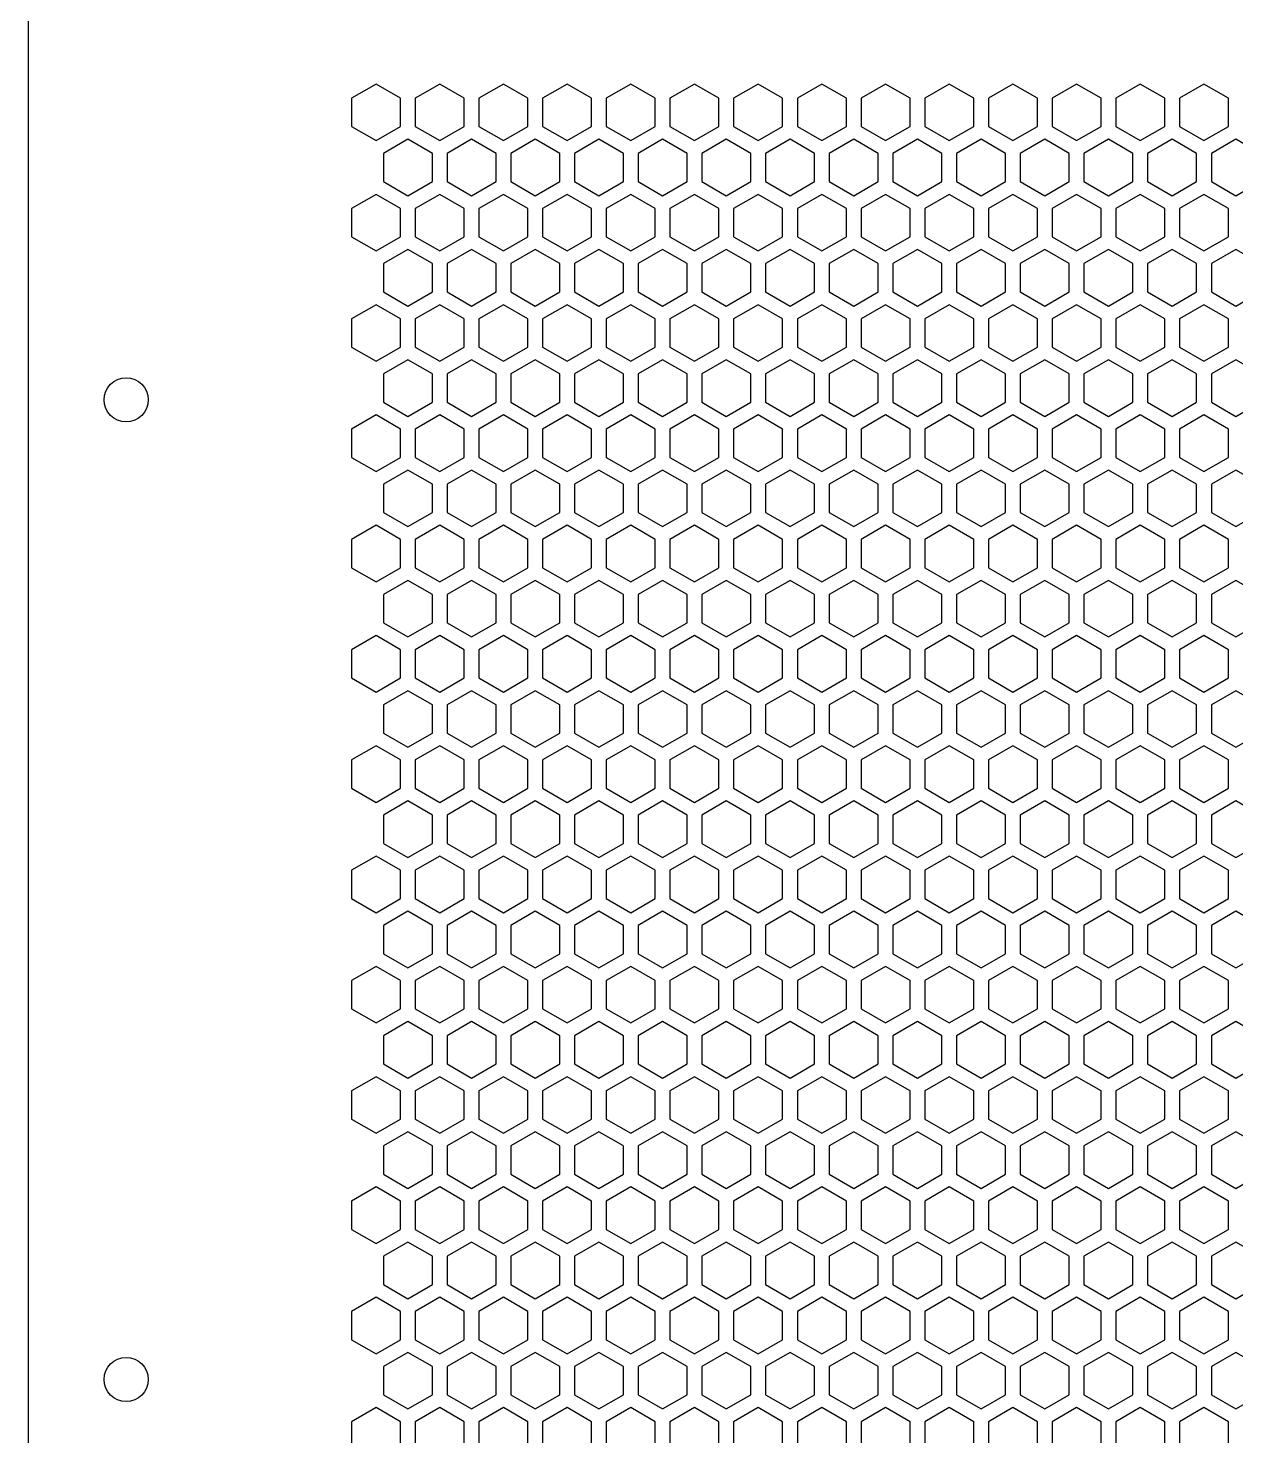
# Model space of a CAD drawing. Header units: millimetres. Extents: x 0 to 500, y 0 to 571.
# Drawn here: x 0 to 123.2, y 144.2 to 287.9 of the extents above; entities that cross this region are included whole.
import ezdxf

# ---------------------------------------------------------------- set-up
doc = ezdxf.new("R2010")
doc.units = ezdxf.units.MM
doc.layers.add('CUT', color=1, linetype='CONTINUOUS')

msp = doc.modelspace()

# ---------------------------------------------------------------- linework, layer by layer
at = {"layer": 'CUT'}
msp.add_line((0, 571), (0, 0), dxfattribs=at)
for points in [[(38, 280.785), (35.5, 282.2284), (33, 280.785), (33, 277.8983), (35.5, 276.4549), (38, 277.8983)], [(44.5, 280.785), (42, 282.2284), (39.5, 280.785), (39.5, 277.8983), (42, 276.4549), (44.5, 277.8983)], [(51, 280.785), (48.5, 282.2284), (46, 280.785), (46, 277.8983), (48.5, 276.4549), (51, 277.8983)], [(57.5, 280.785), (55, 282.2284), (52.5, 280.785), (52.5, 277.8983), (55, 276.4549), (57.5, 277.8983)], [(64, 280.785), (61.5, 282.2284), (59, 280.785), (59, 277.8983), (61.5, 276.4549), (64, 277.8983)], [(70.5, 280.785), (68, 282.2284), (65.5, 280.785), (65.5, 277.8983), (68, 276.4549), (70.5, 277.8983)], [(77, 280.785), (74.5, 282.2284), (72, 280.785), (72, 277.8983), (74.5, 276.4549), (77, 277.8983)], [(83.5, 280.785), (81, 282.2284), (78.5, 280.785), (78.5, 277.8983), (81, 276.4549), (83.5, 277.8983)], [(90, 280.785), (87.5, 282.2284), (85, 280.785), (85, 277.8983), (87.5, 276.4549), (90, 277.8983)], [(96.5, 280.785), (94, 282.2284), (91.5, 280.785), (91.5, 277.8983), (94, 276.4549), (96.5, 277.8983)], [(103, 280.785), (100.5, 282.2284), (98, 280.785), (98, 277.8983), (100.5, 276.4549), (103, 277.8983)], [(109.5, 280.785), (107, 282.2284), (104.5, 280.785), (104.5, 277.8983), (107, 276.4549), (109.5, 277.8983)], [(116, 280.785), (113.5, 282.2284), (111, 280.785), (111, 277.8983), (113.5, 276.4549), (116, 277.8983)], [(122.5, 280.785), (120, 282.2284), (117.5, 280.785), (117.5, 277.8983), (120, 276.4549), (122.5, 277.8983)], [(41.25, 275.1558), (38.75, 276.5992), (36.25, 275.1558), (36.25, 272.2691), (38.75, 270.8257), (41.25, 272.2691)], [(47.75, 275.1558), (45.25, 276.5992), (42.75, 275.1558), (42.75, 272.2691), (45.25, 270.8257), (47.75, 272.2691)], [(54.25, 275.1558), (51.75, 276.5992), (49.25, 275.1558), (49.25, 272.2691), (51.75, 270.8257), (54.25, 272.2691)], [(60.75, 275.1558), (58.25, 276.5992), (55.75, 275.1558), (55.75, 272.2691), (58.25, 270.8257), (60.75, 272.2691)], [(67.25, 275.1558), (64.75, 276.5992), (62.25, 275.1558), (62.25, 272.2691), (64.75, 270.8257), (67.25, 272.2691)], [(73.75, 275.1558), (71.25, 276.5992), (68.75, 275.1558), (68.75, 272.2691), (71.25, 270.8257), (73.75, 272.2691)], [(80.25, 275.1558), (77.75, 276.5992), (75.25, 275.1558), (75.25, 272.2691), (77.75, 270.8257), (80.25, 272.2691)], [(86.75, 275.1558), (84.25, 276.5992), (81.75, 275.1558), (81.75, 272.2691), (84.25, 270.8257), (86.75, 272.2691)], [(93.25, 275.1558), (90.75, 276.5992), (88.25, 275.1558), (88.25, 272.2691), (90.75, 270.8257), (93.25, 272.2691)], [(99.75, 275.1558), (97.25, 276.5992), (94.75, 275.1558), (94.75, 272.2691), (97.25, 270.8257), (99.75, 272.2691)], [(106.25, 275.1558), (103.75, 276.5992), (101.25, 275.1558), (101.25, 272.2691), (103.75, 270.8257), (106.25, 272.2691)], [(112.75, 275.1558), (110.25, 276.5992), (107.75, 275.1558), (107.75, 272.2691), (110.25, 270.8257), (112.75, 272.2691)], [(119.25, 275.1558), (116.75, 276.5992), (114.25, 275.1558), (114.25, 272.2691), (116.75, 270.8257), (119.25, 272.2691)], [(125.75, 275.1558), (123.25, 276.5992), (120.75, 275.1558), (120.75, 272.2691), (123.25, 270.8257), (125.75, 272.2691)], [(38, 269.5267), (35.5, 270.9701), (33, 269.5267), (33, 266.6399), (35.5, 265.1966), (38, 266.6399)], [(44.5, 269.5267), (42, 270.9701), (39.5, 269.5267), (39.5, 266.6399), (42, 265.1966), (44.5, 266.6399)], [(51, 269.5267), (48.5, 270.9701), (46, 269.5267), (46, 266.6399), (48.5, 265.1966), (51, 266.6399)], [(57.5, 269.5267), (55, 270.9701), (52.5, 269.5267), (52.5, 266.6399), (55, 265.1966), (57.5, 266.6399)], [(64, 269.5267), (61.5, 270.9701), (59, 269.5267), (59, 266.6399), (61.5, 265.1966), (64, 266.6399)], [(70.5, 269.5267), (68, 270.9701), (65.5, 269.5267), (65.5, 266.6399), (68, 265.1966), (70.5, 266.6399)], [(77, 269.5267), (74.5, 270.9701), (72, 269.5267), (72, 266.6399), (74.5, 265.1966), (77, 266.6399)], [(83.5, 269.5267), (81, 270.9701), (78.5, 269.5267), (78.5, 266.6399), (81, 265.1966), (83.5, 266.6399)], [(90, 269.5267), (87.5, 270.9701), (85, 269.5267), (85, 266.6399), (87.5, 265.1966), (90, 266.6399)], [(96.5, 269.5267), (94, 270.9701), (91.5, 269.5267), (91.5, 266.6399), (94, 265.1966), (96.5, 266.6399)], [(103, 269.5267), (100.5, 270.9701), (98, 269.5267), (98, 266.6399), (100.5, 265.1966), (103, 266.6399)], [(109.5, 269.5267), (107, 270.9701), (104.5, 269.5267), (104.5, 266.6399), (107, 265.1966), (109.5, 266.6399)], [(116, 269.5267), (113.5, 270.9701), (111, 269.5267), (111, 266.6399), (113.5, 265.1966), (116, 266.6399)], [(122.5, 269.5267), (120, 270.9701), (117.5, 269.5267), (117.5, 266.6399), (120, 265.1966), (122.5, 266.6399)], [(41.25, 263.8975), (38.75, 265.3409), (36.25, 263.8975), (36.25, 261.0108), (38.75, 259.5674), (41.25, 261.0108)], [(47.75, 263.8975), (45.25, 265.3409), (42.75, 263.8975), (42.75, 261.0108), (45.25, 259.5674), (47.75, 261.0108)], [(54.25, 263.8975), (51.75, 265.3409), (49.25, 263.8975), (49.25, 261.0108), (51.75, 259.5674), (54.25, 261.0108)], [(60.75, 263.8975), (58.25, 265.3409), (55.75, 263.8975), (55.75, 261.0108), (58.25, 259.5674), (60.75, 261.0108)], [(67.25, 263.8975), (64.75, 265.3409), (62.25, 263.8975), (62.25, 261.0108), (64.75, 259.5674), (67.25, 261.0108)], [(73.75, 263.8975), (71.25, 265.3409), (68.75, 263.8975), (68.75, 261.0108), (71.25, 259.5674), (73.75, 261.0108)], [(80.25, 263.8975), (77.75, 265.3409), (75.25, 263.8975), (75.25, 261.0108), (77.75, 259.5674), (80.25, 261.0108)], [(86.75, 263.8975), (84.25, 265.3409), (81.75, 263.8975), (81.75, 261.0108), (84.25, 259.5674), (86.75, 261.0108)], [(93.25, 263.8975), (90.75, 265.3409), (88.25, 263.8975), (88.25, 261.0108), (90.75, 259.5674), (93.25, 261.0108)], [(99.75, 263.8975), (97.25, 265.3409), (94.75, 263.8975), (94.75, 261.0108), (97.25, 259.5674), (99.75, 261.0108)], [(106.25, 263.8975), (103.75, 265.3409), (101.25, 263.8975), (101.25, 261.0108), (103.75, 259.5674), (106.25, 261.0108)], [(112.75, 263.8975), (110.25, 265.3409), (107.75, 263.8975), (107.75, 261.0108), (110.25, 259.5674), (112.75, 261.0108)], [(119.25, 263.8975), (116.75, 265.3409), (114.25, 263.8975), (114.25, 261.0108), (116.75, 259.5674), (119.25, 261.0108)], [(125.75, 263.8975), (123.25, 265.3409), (120.75, 263.8975), (120.75, 261.0108), (123.25, 259.5674), (125.75, 261.0108)], [(38, 258.2683), (35.5, 259.7117), (33, 258.2683), (33, 255.3816), (35.5, 253.9382), (38, 255.3816)], [(44.5, 258.2683), (42, 259.7117), (39.5, 258.2683), (39.5, 255.3816), (42, 253.9382), (44.5, 255.3816)], [(51, 258.2683), (48.5, 259.7117), (46, 258.2683), (46, 255.3816), (48.5, 253.9382), (51, 255.3816)], [(57.5, 258.2683), (55, 259.7117), (52.5, 258.2683), (52.5, 255.3816), (55, 253.9382), (57.5, 255.3816)], [(64, 258.2683), (61.5, 259.7117), (59, 258.2683), (59, 255.3816), (61.5, 253.9382), (64, 255.3816)], [(70.5, 258.2683), (68, 259.7117), (65.5, 258.2683), (65.5, 255.3816), (68, 253.9382), (70.5, 255.3816)], [(77, 258.2683), (74.5, 259.7117), (72, 258.2683), (72, 255.3816), (74.5, 253.9382), (77, 255.3816)], [(83.5, 258.2683), (81, 259.7117), (78.5, 258.2683), (78.5, 255.3816), (81, 253.9382), (83.5, 255.3816)], [(90, 258.2683), (87.5, 259.7117), (85, 258.2683), (85, 255.3816), (87.5, 253.9382), (90, 255.3816)], [(96.5, 258.2683), (94, 259.7117), (91.5, 258.2683), (91.5, 255.3816), (94, 253.9382), (96.5, 255.3816)], [(103, 258.2683), (100.5, 259.7117), (98, 258.2683), (98, 255.3816), (100.5, 253.9382), (103, 255.3816)], [(109.5, 258.2683), (107, 259.7117), (104.5, 258.2683), (104.5, 255.3816), (107, 253.9382), (109.5, 255.3816)], [(116, 258.2683), (113.5, 259.7117), (111, 258.2683), (111, 255.3816), (113.5, 253.9382), (116, 255.3816)], [(122.5, 258.2683), (120, 259.7117), (117.5, 258.2683), (117.5, 255.3816), (120, 253.9382), (122.5, 255.3816)], [(41.25, 252.6392), (38.75, 254.0826), (36.25, 252.6392), (36.25, 249.7524), (38.75, 248.3091), (41.25, 249.7524)], [(47.75, 252.6392), (45.25, 254.0826), (42.75, 252.6392), (42.75, 249.7524), (45.25, 248.3091), (47.75, 249.7524)], [(54.25, 252.6392), (51.75, 254.0826), (49.25, 252.6392), (49.25, 249.7524), (51.75, 248.3091), (54.25, 249.7524)], [(60.75, 252.6392), (58.25, 254.0826), (55.75, 252.6392), (55.75, 249.7524), (58.25, 248.3091), (60.75, 249.7524)], [(67.25, 252.6392), (64.75, 254.0826), (62.25, 252.6392), (62.25, 249.7524), (64.75, 248.3091), (67.25, 249.7524)], [(73.75, 252.6392), (71.25, 254.0826), (68.75, 252.6392), (68.75, 249.7524), (71.25, 248.3091), (73.75, 249.7524)], [(80.25, 252.6392), (77.75, 254.0826), (75.25, 252.6392), (75.25, 249.7524), (77.75, 248.3091), (80.25, 249.7524)], [(86.75, 252.6392), (84.25, 254.0826), (81.75, 252.6392), (81.75, 249.7524), (84.25, 248.3091), (86.75, 249.7524)], [(93.25, 252.6392), (90.75, 254.0826), (88.25, 252.6392), (88.25, 249.7524), (90.75, 248.3091), (93.25, 249.7524)], [(99.75, 252.6392), (97.25, 254.0826), (94.75, 252.6392), (94.75, 249.7524), (97.25, 248.3091), (99.75, 249.7524)], [(106.25, 252.6392), (103.75, 254.0826), (101.25, 252.6392), (101.25, 249.7524), (103.75, 248.3091), (106.25, 249.7524)], [(112.75, 252.6392), (110.25, 254.0826), (107.75, 252.6392), (107.75, 249.7524), (110.25, 248.3091), (112.75, 249.7524)], [(119.25, 252.6392), (116.75, 254.0826), (114.25, 252.6392), (114.25, 249.7524), (116.75, 248.3091), (119.25, 249.7524)], [(125.75, 252.6392), (123.25, 254.0826), (120.75, 252.6392), (120.75, 249.7524), (123.25, 248.3091), (125.75, 249.7524)], [(38, 247.01), (35.5, 248.4534), (33, 247.01), (33, 244.1233), (35.5, 242.6799), (38, 244.1233)], [(44.5, 247.01), (42, 248.4534), (39.5, 247.01), (39.5, 244.1233), (42, 242.6799), (44.5, 244.1233)], [(51, 247.01), (48.5, 248.4534), (46, 247.01), (46, 244.1233), (48.5, 242.6799), (51, 244.1233)], [(57.5, 247.01), (55, 248.4534), (52.5, 247.01), (52.5, 244.1233), (55, 242.6799), (57.5, 244.1233)], [(64, 247.01), (61.5, 248.4534), (59, 247.01), (59, 244.1233), (61.5, 242.6799), (64, 244.1233)], [(70.5, 247.01), (68, 248.4534), (65.5, 247.01), (65.5, 244.1233), (68, 242.6799), (70.5, 244.1233)], [(77, 247.01), (74.5, 248.4534), (72, 247.01), (72, 244.1233), (74.5, 242.6799), (77, 244.1233)], [(83.5, 247.01), (81, 248.4534), (78.5, 247.01), (78.5, 244.1233), (81, 242.6799), (83.5, 244.1233)], [(90, 247.01), (87.5, 248.4534), (85, 247.01), (85, 244.1233), (87.5, 242.6799), (90, 244.1233)], [(96.5, 247.01), (94, 248.4534), (91.5, 247.01), (91.5, 244.1233), (94, 242.6799), (96.5, 244.1233)], [(103, 247.01), (100.5, 248.4534), (98, 247.01), (98, 244.1233), (100.5, 242.6799), (103, 244.1233)], [(109.5, 247.01), (107, 248.4534), (104.5, 247.01), (104.5, 244.1233), (107, 242.6799), (109.5, 244.1233)], [(116, 247.01), (113.5, 248.4534), (111, 247.01), (111, 244.1233), (113.5, 242.6799), (116, 244.1233)], [(122.5, 247.01), (120, 248.4534), (117.5, 247.01), (117.5, 244.1233), (120, 242.6799), (122.5, 244.1233)], [(41.25, 241.3809), (38.75, 242.8242), (36.25, 241.3809), (36.25, 238.4941), (38.75, 237.0507), (41.25, 238.4941)], [(47.75, 241.3809), (45.25, 242.8242), (42.75, 241.3809), (42.75, 238.4941), (45.25, 237.0507), (47.75, 238.4941)], [(54.25, 241.3809), (51.75, 242.8242), (49.25, 241.3809), (49.25, 238.4941), (51.75, 237.0507), (54.25, 238.4941)], [(60.75, 241.3809), (58.25, 242.8242), (55.75, 241.3809), (55.75, 238.4941), (58.25, 237.0507), (60.75, 238.4941)], [(67.25, 241.3809), (64.75, 242.8242), (62.25, 241.3809), (62.25, 238.4941), (64.75, 237.0507), (67.25, 238.4941)], [(73.75, 241.3809), (71.25, 242.8242), (68.75, 241.3809), (68.75, 238.4941), (71.25, 237.0507), (73.75, 238.4941)], [(80.25, 241.3809), (77.75, 242.8242), (75.25, 241.3809), (75.25, 238.4941), (77.75, 237.0507), (80.25, 238.4941)], [(86.75, 241.3809), (84.25, 242.8242), (81.75, 241.3809), (81.75, 238.4941), (84.25, 237.0507), (86.75, 238.4941)], [(93.25, 241.3809), (90.75, 242.8242), (88.25, 241.3809), (88.25, 238.4941), (90.75, 237.0507), (93.25, 238.4941)], [(99.75, 241.3809), (97.25, 242.8242), (94.75, 241.3809), (94.75, 238.4941), (97.25, 237.0507), (99.75, 238.4941)], [(106.25, 241.3809), (103.75, 242.8242), (101.25, 241.3809), (101.25, 238.4941), (103.75, 237.0507), (106.25, 238.4941)], [(112.75, 241.3809), (110.25, 242.8242), (107.75, 241.3809), (107.75, 238.4941), (110.25, 237.0507), (112.75, 238.4941)], [(119.25, 241.3809), (116.75, 242.8242), (114.25, 241.3809), (114.25, 238.4941), (116.75, 237.0507), (119.25, 238.4941)], [(125.75, 241.3809), (123.25, 242.8242), (120.75, 241.3809), (120.75, 238.4941), (123.25, 237.0507), (125.75, 238.4941)], [(38, 235.7517), (35.5, 237.1951), (33, 235.7517), (33, 232.8649), (35.5, 231.4216), (38, 232.8649)], [(44.5, 235.7517), (42, 237.1951), (39.5, 235.7517), (39.5, 232.8649), (42, 231.4216), (44.5, 232.8649)], [(51, 235.7517), (48.5, 237.1951), (46, 235.7517), (46, 232.8649), (48.5, 231.4216), (51, 232.8649)], [(57.5, 235.7517), (55, 237.1951), (52.5, 235.7517), (52.5, 232.8649), (55, 231.4216), (57.5, 232.8649)], [(64, 235.7517), (61.5, 237.1951), (59, 235.7517), (59, 232.8649), (61.5, 231.4216), (64, 232.8649)], [(70.5, 235.7517), (68, 237.1951), (65.5, 235.7517), (65.5, 232.8649), (68, 231.4216), (70.5, 232.8649)], [(77, 235.7517), (74.5, 237.1951), (72, 235.7517), (72, 232.8649), (74.5, 231.4216), (77, 232.8649)], [(83.5, 235.7517), (81, 237.1951), (78.5, 235.7517), (78.5, 232.8649), (81, 231.4216), (83.5, 232.8649)], [(90, 235.7517), (87.5, 237.1951), (85, 235.7517), (85, 232.8649), (87.5, 231.4216), (90, 232.8649)], [(96.5, 235.7517), (94, 237.1951), (91.5, 235.7517), (91.5, 232.8649), (94, 231.4216), (96.5, 232.8649)], [(103, 235.7517), (100.5, 237.1951), (98, 235.7517), (98, 232.8649), (100.5, 231.4216), (103, 232.8649)], [(109.5, 235.7517), (107, 237.1951), (104.5, 235.7517), (104.5, 232.8649), (107, 231.4216), (109.5, 232.8649)], [(116, 235.7517), (113.5, 237.1951), (111, 235.7517), (111, 232.8649), (113.5, 231.4216), (116, 232.8649)], [(122.5, 235.7517), (120, 237.1951), (117.5, 235.7517), (117.5, 232.8649), (120, 231.4216), (122.5, 232.8649)], [(41.25, 230.1225), (38.75, 231.5659), (36.25, 230.1225), (36.25, 227.2358), (38.75, 225.7924), (41.25, 227.2358)], [(47.75, 230.1225), (45.25, 231.5659), (42.75, 230.1225), (42.75, 227.2358), (45.25, 225.7924), (47.75, 227.2358)], [(54.25, 230.1225), (51.75, 231.5659), (49.25, 230.1225), (49.25, 227.2358), (51.75, 225.7924), (54.25, 227.2358)], [(60.75, 230.1225), (58.25, 231.5659), (55.75, 230.1225), (55.75, 227.2358), (58.25, 225.7924), (60.75, 227.2358)], [(67.25, 230.1225), (64.75, 231.5659), (62.25, 230.1225), (62.25, 227.2358), (64.75, 225.7924), (67.25, 227.2358)], [(73.75, 230.1225), (71.25, 231.5659), (68.75, 230.1225), (68.75, 227.2358), (71.25, 225.7924), (73.75, 227.2358)], [(80.25, 230.1225), (77.75, 231.5659), (75.25, 230.1225), (75.25, 227.2358), (77.75, 225.7924), (80.25, 227.2358)], [(86.75, 230.1225), (84.25, 231.5659), (81.75, 230.1225), (81.75, 227.2358), (84.25, 225.7924), (86.75, 227.2358)], [(93.25, 230.1225), (90.75, 231.5659), (88.25, 230.1225), (88.25, 227.2358), (90.75, 225.7924), (93.25, 227.2358)], [(99.75, 230.1225), (97.25, 231.5659), (94.75, 230.1225), (94.75, 227.2358), (97.25, 225.7924), (99.75, 227.2358)], [(106.25, 230.1225), (103.75, 231.5659), (101.25, 230.1225), (101.25, 227.2358), (103.75, 225.7924), (106.25, 227.2358)], [(112.75, 230.1225), (110.25, 231.5659), (107.75, 230.1225), (107.75, 227.2358), (110.25, 225.7924), (112.75, 227.2358)], [(119.25, 230.1225), (116.75, 231.5659), (114.25, 230.1225), (114.25, 227.2358), (116.75, 225.7924), (119.25, 227.2358)], [(125.75, 230.1225), (123.25, 231.5659), (120.75, 230.1225), (120.75, 227.2358), (123.25, 225.7924), (125.75, 227.2358)], [(38, 224.4934), (35.5, 225.9367), (33, 224.4934), (33, 221.6066), (35.5, 220.1632), (38, 221.6066)], [(44.5, 224.4934), (42, 225.9367), (39.5, 224.4934), (39.5, 221.6066), (42, 220.1632), (44.5, 221.6066)], [(51, 224.4934), (48.5, 225.9367), (46, 224.4934), (46, 221.6066), (48.5, 220.1632), (51, 221.6066)], [(57.5, 224.4934), (55, 225.9367), (52.5, 224.4934), (52.5, 221.6066), (55, 220.1632), (57.5, 221.6066)], [(64, 224.4934), (61.5, 225.9367), (59, 224.4934), (59, 221.6066), (61.5, 220.1632), (64, 221.6066)], [(70.5, 224.4934), (68, 225.9367), (65.5, 224.4934), (65.5, 221.6066), (68, 220.1632), (70.5, 221.6066)], [(77, 224.4934), (74.5, 225.9367), (72, 224.4934), (72, 221.6066), (74.5, 220.1632), (77, 221.6066)], [(83.5, 224.4934), (81, 225.9367), (78.5, 224.4934), (78.5, 221.6066), (81, 220.1632), (83.5, 221.6066)], [(90, 224.4934), (87.5, 225.9367), (85, 224.4934), (85, 221.6066), (87.5, 220.1632), (90, 221.6066)], [(96.5, 224.4934), (94, 225.9367), (91.5, 224.4934), (91.5, 221.6066), (94, 220.1632), (96.5, 221.6066)], [(103, 224.4934), (100.5, 225.9367), (98, 224.4934), (98, 221.6066), (100.5, 220.1632), (103, 221.6066)], [(109.5, 224.4934), (107, 225.9367), (104.5, 224.4934), (104.5, 221.6066), (107, 220.1632), (109.5, 221.6066)], [(116, 224.4934), (113.5, 225.9367), (111, 224.4934), (111, 221.6066), (113.5, 220.1632), (116, 221.6066)], [(122.5, 224.4934), (120, 225.9367), (117.5, 224.4934), (117.5, 221.6066), (120, 220.1632), (122.5, 221.6066)], [(41.25, 218.8642), (38.75, 220.3076), (36.25, 218.8642), (36.25, 215.9774), (38.75, 214.5341), (41.25, 215.9774)], [(47.75, 218.8642), (45.25, 220.3076), (42.75, 218.8642), (42.75, 215.9774), (45.25, 214.5341), (47.75, 215.9774)], [(54.25, 218.8642), (51.75, 220.3076), (49.25, 218.8642), (49.25, 215.9774), (51.75, 214.5341), (54.25, 215.9774)], [(60.75, 218.8642), (58.25, 220.3076), (55.75, 218.8642), (55.75, 215.9774), (58.25, 214.5341), (60.75, 215.9774)], [(67.25, 218.8642), (64.75, 220.3076), (62.25, 218.8642), (62.25, 215.9774), (64.75, 214.5341), (67.25, 215.9774)], [(73.75, 218.8642), (71.25, 220.3076), (68.75, 218.8642), (68.75, 215.9774), (71.25, 214.5341), (73.75, 215.9774)], [(80.25, 218.8642), (77.75, 220.3076), (75.25, 218.8642), (75.25, 215.9774), (77.75, 214.5341), (80.25, 215.9774)], [(86.75, 218.8642), (84.25, 220.3076), (81.75, 218.8642), (81.75, 215.9774), (84.25, 214.5341), (86.75, 215.9774)], [(93.25, 218.8642), (90.75, 220.3076), (88.25, 218.8642), (88.25, 215.9774), (90.75, 214.5341), (93.25, 215.9774)], [(99.75, 218.8642), (97.25, 220.3076), (94.75, 218.8642), (94.75, 215.9774), (97.25, 214.5341), (99.75, 215.9774)], [(106.25, 218.8642), (103.75, 220.3076), (101.25, 218.8642), (101.25, 215.9774), (103.75, 214.5341), (106.25, 215.9774)], [(112.75, 218.8642), (110.25, 220.3076), (107.75, 218.8642), (107.75, 215.9774), (110.25, 214.5341), (112.75, 215.9774)], [(119.25, 218.8642), (116.75, 220.3076), (114.25, 218.8642), (114.25, 215.9774), (116.75, 214.5341), (119.25, 215.9774)], [(125.75, 218.8642), (123.25, 220.3076), (120.75, 218.8642), (120.75, 215.9774), (123.25, 214.5341), (125.75, 215.9774)], [(38, 213.235), (35.5, 214.6784), (33, 213.235), (33, 210.3483), (35.5, 208.9049), (38, 210.3483)], [(44.5, 213.235), (42, 214.6784), (39.5, 213.235), (39.5, 210.3483), (42, 208.9049), (44.5, 210.3483)], [(51, 213.235), (48.5, 214.6784), (46, 213.235), (46, 210.3483), (48.5, 208.9049), (51, 210.3483)], [(57.5, 213.235), (55, 214.6784), (52.5, 213.235), (52.5, 210.3483), (55, 208.9049), (57.5, 210.3483)], [(64, 213.235), (61.5, 214.6784), (59, 213.235), (59, 210.3483), (61.5, 208.9049), (64, 210.3483)], [(70.5, 213.235), (68, 214.6784), (65.5, 213.235), (65.5, 210.3483), (68, 208.9049), (70.5, 210.3483)], [(77, 213.235), (74.5, 214.6784), (72, 213.235), (72, 210.3483), (74.5, 208.9049), (77, 210.3483)], [(83.5, 213.235), (81, 214.6784), (78.5, 213.235), (78.5, 210.3483), (81, 208.9049), (83.5, 210.3483)], [(90, 213.235), (87.5, 214.6784), (85, 213.235), (85, 210.3483), (87.5, 208.9049), (90, 210.3483)], [(96.5, 213.235), (94, 214.6784), (91.5, 213.235), (91.5, 210.3483), (94, 208.9049), (96.5, 210.3483)], [(103, 213.235), (100.5, 214.6784), (98, 213.235), (98, 210.3483), (100.5, 208.9049), (103, 210.3483)], [(109.5, 213.235), (107, 214.6784), (104.5, 213.235), (104.5, 210.3483), (107, 208.9049), (109.5, 210.3483)], [(116, 213.235), (113.5, 214.6784), (111, 213.235), (111, 210.3483), (113.5, 208.9049), (116, 210.3483)], [(122.5, 213.235), (120, 214.6784), (117.5, 213.235), (117.5, 210.3483), (120, 208.9049), (122.5, 210.3483)], [(41.25, 207.6059), (38.75, 209.0492), (36.25, 207.6059), (36.25, 204.7191), (38.75, 203.2757), (41.25, 204.7191)], [(47.75, 207.6059), (45.25, 209.0492), (42.75, 207.6059), (42.75, 204.7191), (45.25, 203.2757), (47.75, 204.7191)], [(54.25, 207.6059), (51.75, 209.0492), (49.25, 207.6059), (49.25, 204.7191), (51.75, 203.2757), (54.25, 204.7191)], [(60.75, 207.6059), (58.25, 209.0492), (55.75, 207.6059), (55.75, 204.7191), (58.25, 203.2757), (60.75, 204.7191)], [(67.25, 207.6059), (64.75, 209.0492), (62.25, 207.6059), (62.25, 204.7191), (64.75, 203.2757), (67.25, 204.7191)], [(73.75, 207.6059), (71.25, 209.0492), (68.75, 207.6059), (68.75, 204.7191), (71.25, 203.2757), (73.75, 204.7191)], [(80.25, 207.6059), (77.75, 209.0492), (75.25, 207.6059), (75.25, 204.7191), (77.75, 203.2757), (80.25, 204.7191)], [(86.75, 207.6059), (84.25, 209.0492), (81.75, 207.6059), (81.75, 204.7191), (84.25, 203.2757), (86.75, 204.7191)], [(93.25, 207.6059), (90.75, 209.0492), (88.25, 207.6059), (88.25, 204.7191), (90.75, 203.2757), (93.25, 204.7191)], [(99.75, 207.6059), (97.25, 209.0492), (94.75, 207.6059), (94.75, 204.7191), (97.25, 203.2757), (99.75, 204.7191)], [(106.25, 207.6059), (103.75, 209.0492), (101.25, 207.6059), (101.25, 204.7191), (103.75, 203.2757), (106.25, 204.7191)], [(112.75, 207.6059), (110.25, 209.0492), (107.75, 207.6059), (107.75, 204.7191), (110.25, 203.2757), (112.75, 204.7191)], [(119.25, 207.6059), (116.75, 209.0492), (114.25, 207.6059), (114.25, 204.7191), (116.75, 203.2757), (119.25, 204.7191)], [(125.75, 207.6059), (123.25, 209.0492), (120.75, 207.6059), (120.75, 204.7191), (123.25, 203.2757), (125.75, 204.7191)], [(38, 201.9767), (35.5, 203.4201), (33, 201.9767), (33, 199.0899), (35.5, 197.6466), (38, 199.0899)], [(44.5, 201.9767), (42, 203.4201), (39.5, 201.9767), (39.5, 199.0899), (42, 197.6466), (44.5, 199.0899)], [(51, 201.9767), (48.5, 203.4201), (46, 201.9767), (46, 199.0899), (48.5, 197.6466), (51, 199.0899)], [(57.5, 201.9767), (55, 203.4201), (52.5, 201.9767), (52.5, 199.0899), (55, 197.6466), (57.5, 199.0899)], [(64, 201.9767), (61.5, 203.4201), (59, 201.9767), (59, 199.0899), (61.5, 197.6466), (64, 199.0899)], [(70.5, 201.9767), (68, 203.4201), (65.5, 201.9767), (65.5, 199.0899), (68, 197.6466), (70.5, 199.0899)], [(77, 201.9767), (74.5, 203.4201), (72, 201.9767), (72, 199.0899), (74.5, 197.6466), (77, 199.0899)], [(83.5, 201.9767), (81, 203.4201), (78.5, 201.9767), (78.5, 199.0899), (81, 197.6466), (83.5, 199.0899)], [(90, 201.9767), (87.5, 203.4201), (85, 201.9767), (85, 199.0899), (87.5, 197.6466), (90, 199.0899)], [(96.5, 201.9767), (94, 203.4201), (91.5, 201.9767), (91.5, 199.0899), (94, 197.6466), (96.5, 199.0899)], [(103, 201.9767), (100.5, 203.4201), (98, 201.9767), (98, 199.0899), (100.5, 197.6466), (103, 199.0899)], [(109.5, 201.9767), (107, 203.4201), (104.5, 201.9767), (104.5, 199.0899), (107, 197.6466), (109.5, 199.0899)], [(116, 201.9767), (113.5, 203.4201), (111, 201.9767), (111, 199.0899), (113.5, 197.6466), (116, 199.0899)], [(122.5, 201.9767), (120, 203.4201), (117.5, 201.9767), (117.5, 199.0899), (120, 197.6466), (122.5, 199.0899)], [(41.25, 196.3475), (38.75, 197.7909), (36.25, 196.3475), (36.25, 193.4608), (38.75, 192.0174), (41.25, 193.4608)], [(47.75, 196.3475), (45.25, 197.7909), (42.75, 196.3475), (42.75, 193.4608), (45.25, 192.0174), (47.75, 193.4608)], [(54.25, 196.3475), (51.75, 197.7909), (49.25, 196.3475), (49.25, 193.4608), (51.75, 192.0174), (54.25, 193.4608)], [(60.75, 196.3475), (58.25, 197.7909), (55.75, 196.3475), (55.75, 193.4608), (58.25, 192.0174), (60.75, 193.4608)], [(67.25, 196.3475), (64.75, 197.7909), (62.25, 196.3475), (62.25, 193.4608), (64.75, 192.0174), (67.25, 193.4608)], [(73.75, 196.3475), (71.25, 197.7909), (68.75, 196.3475), (68.75, 193.4608), (71.25, 192.0174), (73.75, 193.4608)], [(80.25, 196.3475), (77.75, 197.7909), (75.25, 196.3475), (75.25, 193.4608), (77.75, 192.0174), (80.25, 193.4608)], [(86.75, 196.3475), (84.25, 197.7909), (81.75, 196.3475), (81.75, 193.4608), (84.25, 192.0174), (86.75, 193.4608)], [(93.25, 196.3475), (90.75, 197.7909), (88.25, 196.3475), (88.25, 193.4608), (90.75, 192.0174), (93.25, 193.4608)], [(99.75, 196.3475), (97.25, 197.7909), (94.75, 196.3475), (94.75, 193.4608), (97.25, 192.0174), (99.75, 193.4608)], [(106.25, 196.3475), (103.75, 197.7909), (101.25, 196.3475), (101.25, 193.4608), (103.75, 192.0174), (106.25, 193.4608)], [(112.75, 196.3475), (110.25, 197.7909), (107.75, 196.3475), (107.75, 193.4608), (110.25, 192.0174), (112.75, 193.4608)], [(119.25, 196.3475), (116.75, 197.7909), (114.25, 196.3475), (114.25, 193.4608), (116.75, 192.0174), (119.25, 193.4608)], [(125.75, 196.3475), (123.25, 197.7909), (120.75, 196.3475), (120.75, 193.4608), (123.25, 192.0174), (125.75, 193.4608)], [(38, 190.7184), (35.5, 192.1617), (33, 190.7184), (33, 187.8316), (35.5, 186.3882), (38, 187.8316)], [(44.5, 190.7184), (42, 192.1617), (39.5, 190.7184), (39.5, 187.8316), (42, 186.3882), (44.5, 187.8316)], [(51, 190.7184), (48.5, 192.1617), (46, 190.7184), (46, 187.8316), (48.5, 186.3882), (51, 187.8316)], [(57.5, 190.7184), (55, 192.1617), (52.5, 190.7184), (52.5, 187.8316), (55, 186.3882), (57.5, 187.8316)], [(64, 190.7184), (61.5, 192.1617), (59, 190.7184), (59, 187.8316), (61.5, 186.3882), (64, 187.8316)], [(70.5, 190.7184), (68, 192.1617), (65.5, 190.7184), (65.5, 187.8316), (68, 186.3882), (70.5, 187.8316)], [(77, 190.7184), (74.5, 192.1617), (72, 190.7184), (72, 187.8316), (74.5, 186.3882), (77, 187.8316)], [(83.5, 190.7184), (81, 192.1617), (78.5, 190.7184), (78.5, 187.8316), (81, 186.3882), (83.5, 187.8316)], [(90, 190.7184), (87.5, 192.1617), (85, 190.7184), (85, 187.8316), (87.5, 186.3882), (90, 187.8316)], [(96.5, 190.7184), (94, 192.1617), (91.5, 190.7184), (91.5, 187.8316), (94, 186.3882), (96.5, 187.8316)], [(103, 190.7184), (100.5, 192.1617), (98, 190.7184), (98, 187.8316), (100.5, 186.3882), (103, 187.8316)], [(109.5, 190.7184), (107, 192.1617), (104.5, 190.7184), (104.5, 187.8316), (107, 186.3882), (109.5, 187.8316)], [(116, 190.7184), (113.5, 192.1617), (111, 190.7184), (111, 187.8316), (113.5, 186.3882), (116, 187.8316)], [(122.5, 190.7184), (120, 192.1617), (117.5, 190.7184), (117.5, 187.8316), (120, 186.3882), (122.5, 187.8316)], [(41.25, 185.0892), (38.75, 186.5326), (36.25, 185.0892), (36.25, 182.2024), (38.75, 180.7591), (41.25, 182.2024)], [(47.75, 185.0892), (45.25, 186.5326), (42.75, 185.0892), (42.75, 182.2024), (45.25, 180.7591), (47.75, 182.2024)], [(54.25, 185.0892), (51.75, 186.5326), (49.25, 185.0892), (49.25, 182.2024), (51.75, 180.7591), (54.25, 182.2024)], [(60.75, 185.0892), (58.25, 186.5326), (55.75, 185.0892), (55.75, 182.2024), (58.25, 180.7591), (60.75, 182.2024)], [(67.25, 185.0892), (64.75, 186.5326), (62.25, 185.0892), (62.25, 182.2024), (64.75, 180.7591), (67.25, 182.2024)], [(73.75, 185.0892), (71.25, 186.5326), (68.75, 185.0892), (68.75, 182.2024), (71.25, 180.7591), (73.75, 182.2024)], [(80.25, 185.0892), (77.75, 186.5326), (75.25, 185.0892), (75.25, 182.2024), (77.75, 180.7591), (80.25, 182.2024)], [(86.75, 185.0892), (84.25, 186.5326), (81.75, 185.0892), (81.75, 182.2024), (84.25, 180.7591), (86.75, 182.2024)], [(93.25, 185.0892), (90.75, 186.5326), (88.25, 185.0892), (88.25, 182.2024), (90.75, 180.7591), (93.25, 182.2024)], [(99.75, 185.0892), (97.25, 186.5326), (94.75, 185.0892), (94.75, 182.2024), (97.25, 180.7591), (99.75, 182.2024)], [(106.25, 185.0892), (103.75, 186.5326), (101.25, 185.0892), (101.25, 182.2024), (103.75, 180.7591), (106.25, 182.2024)], [(112.75, 185.0892), (110.25, 186.5326), (107.75, 185.0892), (107.75, 182.2024), (110.25, 180.7591), (112.75, 182.2024)], [(119.25, 185.0892), (116.75, 186.5326), (114.25, 185.0892), (114.25, 182.2024), (116.75, 180.7591), (119.25, 182.2024)], [(125.75, 185.0892), (123.25, 186.5326), (120.75, 185.0892), (120.75, 182.2024), (123.25, 180.7591), (125.75, 182.2024)], [(38, 179.46), (35.5, 180.9034), (33, 179.46), (33, 176.5733), (35.5, 175.1299), (38, 176.5733)], [(44.5, 179.46), (42, 180.9034), (39.5, 179.46), (39.5, 176.5733), (42, 175.1299), (44.5, 176.5733)], [(51, 179.46), (48.5, 180.9034), (46, 179.46), (46, 176.5733), (48.5, 175.1299), (51, 176.5733)], [(57.5, 179.46), (55, 180.9034), (52.5, 179.46), (52.5, 176.5733), (55, 175.1299), (57.5, 176.5733)], [(64, 179.46), (61.5, 180.9034), (59, 179.46), (59, 176.5733), (61.5, 175.1299), (64, 176.5733)], [(70.5, 179.46), (68, 180.9034), (65.5, 179.46), (65.5, 176.5733), (68, 175.1299), (70.5, 176.5733)], [(77, 179.46), (74.5, 180.9034), (72, 179.46), (72, 176.5733), (74.5, 175.1299), (77, 176.5733)], [(83.5, 179.46), (81, 180.9034), (78.5, 179.46), (78.5, 176.5733), (81, 175.1299), (83.5, 176.5733)], [(90, 179.46), (87.5, 180.9034), (85, 179.46), (85, 176.5733), (87.5, 175.1299), (90, 176.5733)], [(96.5, 179.46), (94, 180.9034), (91.5, 179.46), (91.5, 176.5733), (94, 175.1299), (96.5, 176.5733)], [(103, 179.46), (100.5, 180.9034), (98, 179.46), (98, 176.5733), (100.5, 175.1299), (103, 176.5733)], [(109.5, 179.46), (107, 180.9034), (104.5, 179.46), (104.5, 176.5733), (107, 175.1299), (109.5, 176.5733)], [(116, 179.46), (113.5, 180.9034), (111, 179.46), (111, 176.5733), (113.5, 175.1299), (116, 176.5733)], [(122.5, 179.46), (120, 180.9034), (117.5, 179.46), (117.5, 176.5733), (120, 175.1299), (122.5, 176.5733)], [(41.25, 173.8309), (38.75, 175.2742), (36.25, 173.8309), (36.25, 170.9441), (38.75, 169.5007), (41.25, 170.9441)], [(47.75, 173.8309), (45.25, 175.2742), (42.75, 173.8309), (42.75, 170.9441), (45.25, 169.5007), (47.75, 170.9441)], [(54.25, 173.8309), (51.75, 175.2742), (49.25, 173.8309), (49.25, 170.9441), (51.75, 169.5007), (54.25, 170.9441)], [(60.75, 173.8309), (58.25, 175.2742), (55.75, 173.8309), (55.75, 170.9441), (58.25, 169.5007), (60.75, 170.9441)], [(67.25, 173.8309), (64.75, 175.2742), (62.25, 173.8309), (62.25, 170.9441), (64.75, 169.5007), (67.25, 170.9441)], [(73.75, 173.8309), (71.25, 175.2742), (68.75, 173.8309), (68.75, 170.9441), (71.25, 169.5007), (73.75, 170.9441)], [(80.25, 173.8309), (77.75, 175.2742), (75.25, 173.8309), (75.25, 170.9441), (77.75, 169.5007), (80.25, 170.9441)], [(86.75, 173.8309), (84.25, 175.2742), (81.75, 173.8309), (81.75, 170.9441), (84.25, 169.5007), (86.75, 170.9441)], [(93.25, 173.8309), (90.75, 175.2742), (88.25, 173.8309), (88.25, 170.9441), (90.75, 169.5007), (93.25, 170.9441)], [(99.75, 173.8309), (97.25, 175.2742), (94.75, 173.8309), (94.75, 170.9441), (97.25, 169.5007), (99.75, 170.9441)], [(106.25, 173.8309), (103.75, 175.2742), (101.25, 173.8309), (101.25, 170.9441), (103.75, 169.5007), (106.25, 170.9441)], [(112.75, 173.8309), (110.25, 175.2742), (107.75, 173.8309), (107.75, 170.9441), (110.25, 169.5007), (112.75, 170.9441)], [(119.25, 173.8309), (116.75, 175.2742), (114.25, 173.8309), (114.25, 170.9441), (116.75, 169.5007), (119.25, 170.9441)], [(125.75, 173.8309), (123.25, 175.2742), (120.75, 173.8309), (120.75, 170.9441), (123.25, 169.5007), (125.75, 170.9441)], [(38, 168.2017), (35.5, 169.6451), (33, 168.2017), (33, 165.315), (35.5, 163.8716), (38, 165.315)], [(44.5, 168.2017), (42, 169.6451), (39.5, 168.2017), (39.5, 165.315), (42, 163.8716), (44.5, 165.315)], [(51, 168.2017), (48.5, 169.6451), (46, 168.2017), (46, 165.315), (48.5, 163.8716), (51, 165.315)], [(57.5, 168.2017), (55, 169.6451), (52.5, 168.2017), (52.5, 165.315), (55, 163.8716), (57.5, 165.315)], [(64, 168.2017), (61.5, 169.6451), (59, 168.2017), (59, 165.315), (61.5, 163.8716), (64, 165.315)], [(70.5, 168.2017), (68, 169.6451), (65.5, 168.2017), (65.5, 165.315), (68, 163.8716), (70.5, 165.315)], [(77, 168.2017), (74.5, 169.6451), (72, 168.2017), (72, 165.315), (74.5, 163.8716), (77, 165.315)], [(83.5, 168.2017), (81, 169.6451), (78.5, 168.2017), (78.5, 165.315), (81, 163.8716), (83.5, 165.315)], [(90, 168.2017), (87.5, 169.6451), (85, 168.2017), (85, 165.315), (87.5, 163.8716), (90, 165.315)], [(96.5, 168.2017), (94, 169.6451), (91.5, 168.2017), (91.5, 165.315), (94, 163.8716), (96.5, 165.315)], [(103, 168.2017), (100.5, 169.6451), (98, 168.2017), (98, 165.315), (100.5, 163.8716), (103, 165.315)], [(109.5, 168.2017), (107, 169.6451), (104.5, 168.2017), (104.5, 165.315), (107, 163.8716), (109.5, 165.315)], [(116, 168.2017), (113.5, 169.6451), (111, 168.2017), (111, 165.315), (113.5, 163.8716), (116, 165.315)], [(122.5, 168.2017), (120, 169.6451), (117.5, 168.2017), (117.5, 165.315), (120, 163.8716), (122.5, 165.315)], [(41.25, 162.5725), (38.75, 164.0159), (36.25, 162.5725), (36.25, 159.6858), (38.75, 158.2424), (41.25, 159.6858)], [(47.75, 162.5725), (45.25, 164.0159), (42.75, 162.5725), (42.75, 159.6858), (45.25, 158.2424), (47.75, 159.6858)], [(54.25, 162.5725), (51.75, 164.0159), (49.25, 162.5725), (49.25, 159.6858), (51.75, 158.2424), (54.25, 159.6858)], [(60.75, 162.5725), (58.25, 164.0159), (55.75, 162.5725), (55.75, 159.6858), (58.25, 158.2424), (60.75, 159.6858)], [(67.25, 162.5725), (64.75, 164.0159), (62.25, 162.5725), (62.25, 159.6858), (64.75, 158.2424), (67.25, 159.6858)], [(73.75, 162.5725), (71.25, 164.0159), (68.75, 162.5725), (68.75, 159.6858), (71.25, 158.2424), (73.75, 159.6858)], [(80.25, 162.5725), (77.75, 164.0159), (75.25, 162.5725), (75.25, 159.6858), (77.75, 158.2424), (80.25, 159.6858)], [(86.75, 162.5725), (84.25, 164.0159), (81.75, 162.5725), (81.75, 159.6858), (84.25, 158.2424), (86.75, 159.6858)], [(93.25, 162.5725), (90.75, 164.0159), (88.25, 162.5725), (88.25, 159.6858), (90.75, 158.2424), (93.25, 159.6858)], [(99.75, 162.5725), (97.25, 164.0159), (94.75, 162.5725), (94.75, 159.6858), (97.25, 158.2424), (99.75, 159.6858)], [(106.25, 162.5725), (103.75, 164.0159), (101.25, 162.5725), (101.25, 159.6858), (103.75, 158.2424), (106.25, 159.6858)], [(112.75, 162.5725), (110.25, 164.0159), (107.75, 162.5725), (107.75, 159.6858), (110.25, 158.2424), (112.75, 159.6858)], [(119.25, 162.5725), (116.75, 164.0159), (114.25, 162.5725), (114.25, 159.6858), (116.75, 158.2424), (119.25, 159.6858)], [(125.75, 162.5725), (123.25, 164.0159), (120.75, 162.5725), (120.75, 159.6858), (123.25, 158.2424), (125.75, 159.6858)], [(38, 156.9434), (35.5, 158.3868), (33, 156.9434), (33, 154.0566), (35.5, 152.6132), (38, 154.0566)], [(44.5, 156.9434), (42, 158.3868), (39.5, 156.9434), (39.5, 154.0566), (42, 152.6132), (44.5, 154.0566)], [(51, 156.9434), (48.5, 158.3868), (46, 156.9434), (46, 154.0566), (48.5, 152.6132), (51, 154.0566)], [(57.5, 156.9434), (55, 158.3868), (52.5, 156.9434), (52.5, 154.0566), (55, 152.6132), (57.5, 154.0566)], [(64, 156.9434), (61.5, 158.3868), (59, 156.9434), (59, 154.0566), (61.5, 152.6132), (64, 154.0566)], [(70.5, 156.9434), (68, 158.3868), (65.5, 156.9434), (65.5, 154.0566), (68, 152.6132), (70.5, 154.0566)], [(77, 156.9434), (74.5, 158.3868), (72, 156.9434), (72, 154.0566), (74.5, 152.6132), (77, 154.0566)], [(83.5, 156.9434), (81, 158.3868), (78.5, 156.9434), (78.5, 154.0566), (81, 152.6132), (83.5, 154.0566)], [(90, 156.9434), (87.5, 158.3868), (85, 156.9434), (85, 154.0566), (87.5, 152.6132), (90, 154.0566)], [(96.5, 156.9434), (94, 158.3868), (91.5, 156.9434), (91.5, 154.0566), (94, 152.6132), (96.5, 154.0566)], [(103, 156.9434), (100.5, 158.3868), (98, 156.9434), (98, 154.0566), (100.5, 152.6132), (103, 154.0566)], [(109.5, 156.9434), (107, 158.3868), (104.5, 156.9434), (104.5, 154.0566), (107, 152.6132), (109.5, 154.0566)], [(116, 156.9434), (113.5, 158.3868), (111, 156.9434), (111, 154.0566), (113.5, 152.6132), (116, 154.0566)], [(122.5, 156.9434), (120, 158.3868), (117.5, 156.9434), (117.5, 154.0566), (120, 152.6132), (122.5, 154.0566)], [(41.25, 151.3142), (38.75, 152.7576), (36.25, 151.3142), (36.25, 148.4275), (38.75, 146.9841), (41.25, 148.4275)], [(47.75, 151.3142), (45.25, 152.7576), (42.75, 151.3142), (42.75, 148.4275), (45.25, 146.9841), (47.75, 148.4275)], [(54.25, 151.3142), (51.75, 152.7576), (49.25, 151.3142), (49.25, 148.4275), (51.75, 146.9841), (54.25, 148.4275)], [(60.75, 151.3142), (58.25, 152.7576), (55.75, 151.3142), (55.75, 148.4275), (58.25, 146.9841), (60.75, 148.4275)], [(67.25, 151.3142), (64.75, 152.7576), (62.25, 151.3142), (62.25, 148.4275), (64.75, 146.9841), (67.25, 148.4275)], [(73.75, 151.3142), (71.25, 152.7576), (68.75, 151.3142), (68.75, 148.4275), (71.25, 146.9841), (73.75, 148.4275)], [(80.25, 151.3142), (77.75, 152.7576), (75.25, 151.3142), (75.25, 148.4275), (77.75, 146.9841), (80.25, 148.4275)], [(86.75, 151.3142), (84.25, 152.7576), (81.75, 151.3142), (81.75, 148.4275), (84.25, 146.9841), (86.75, 148.4275)], [(93.25, 151.3142), (90.75, 152.7576), (88.25, 151.3142), (88.25, 148.4275), (90.75, 146.9841), (93.25, 148.4275)], [(99.75, 151.3142), (97.25, 152.7576), (94.75, 151.3142), (94.75, 148.4275), (97.25, 146.9841), (99.75, 148.4275)], [(106.25, 151.3142), (103.75, 152.7576), (101.25, 151.3142), (101.25, 148.4275), (103.75, 146.9841), (106.25, 148.4275)], [(112.75, 151.3142), (110.25, 152.7576), (107.75, 151.3142), (107.75, 148.4275), (110.25, 146.9841), (112.75, 148.4275)], [(119.25, 151.3142), (116.75, 152.7576), (114.25, 151.3142), (114.25, 148.4275), (116.75, 146.9841), (119.25, 148.4275)], [(125.75, 151.3142), (123.25, 152.7576), (120.75, 151.3142), (120.75, 148.4275), (123.25, 146.9841), (125.75, 148.4275)], [(38, 145.685), (35.5, 147.1284), (33, 145.685), (33, 142.7983), (35.5, 141.3549), (38, 142.7983)], [(44.5, 145.685), (42, 147.1284), (39.5, 145.685), (39.5, 142.7983), (42, 141.3549), (44.5, 142.7983)], [(51, 145.685), (48.5, 147.1284), (46, 145.685), (46, 142.7983), (48.5, 141.3549), (51, 142.7983)], [(57.5, 145.685), (55, 147.1284), (52.5, 145.685), (52.5, 142.7983), (55, 141.3549), (57.5, 142.7983)], [(64, 145.685), (61.5, 147.1284), (59, 145.685), (59, 142.7983), (61.5, 141.3549), (64, 142.7983)], [(70.5, 145.685), (68, 147.1284), (65.5, 145.685), (65.5, 142.7983), (68, 141.3549), (70.5, 142.7983)], [(77, 145.685), (74.5, 147.1284), (72, 145.685), (72, 142.7983), (74.5, 141.3549), (77, 142.7983)], [(83.5, 145.685), (81, 147.1284), (78.5, 145.685), (78.5, 142.7983), (81, 141.3549), (83.5, 142.7983)], [(90, 145.685), (87.5, 147.1284), (85, 145.685), (85, 142.7983), (87.5, 141.3549), (90, 142.7983)], [(96.5, 145.685), (94, 147.1284), (91.5, 145.685), (91.5, 142.7983), (94, 141.3549), (96.5, 142.7983)], [(103, 145.685), (100.5, 147.1284), (98, 145.685), (98, 142.7983), (100.5, 141.3549), (103, 142.7983)], [(109.5, 145.685), (107, 147.1284), (104.5, 145.685), (104.5, 142.7983), (107, 141.3549), (109.5, 142.7983)], [(116, 145.685), (113.5, 147.1284), (111, 145.685), (111, 142.7983), (113.5, 141.3549), (116, 142.7983)], [(122.5, 145.685), (120, 147.1284), (117.5, 145.685), (117.5, 142.7983), (120, 141.3549), (122.5, 142.7983)]]:
    msp.add_lwpolyline(points, close=True, dxfattribs=at)
for centre in [(10, 250), (10, 150)]:
    msp.add_circle(centre, 2.25, dxfattribs=at)

doc.saveas('drawing.dxf')
